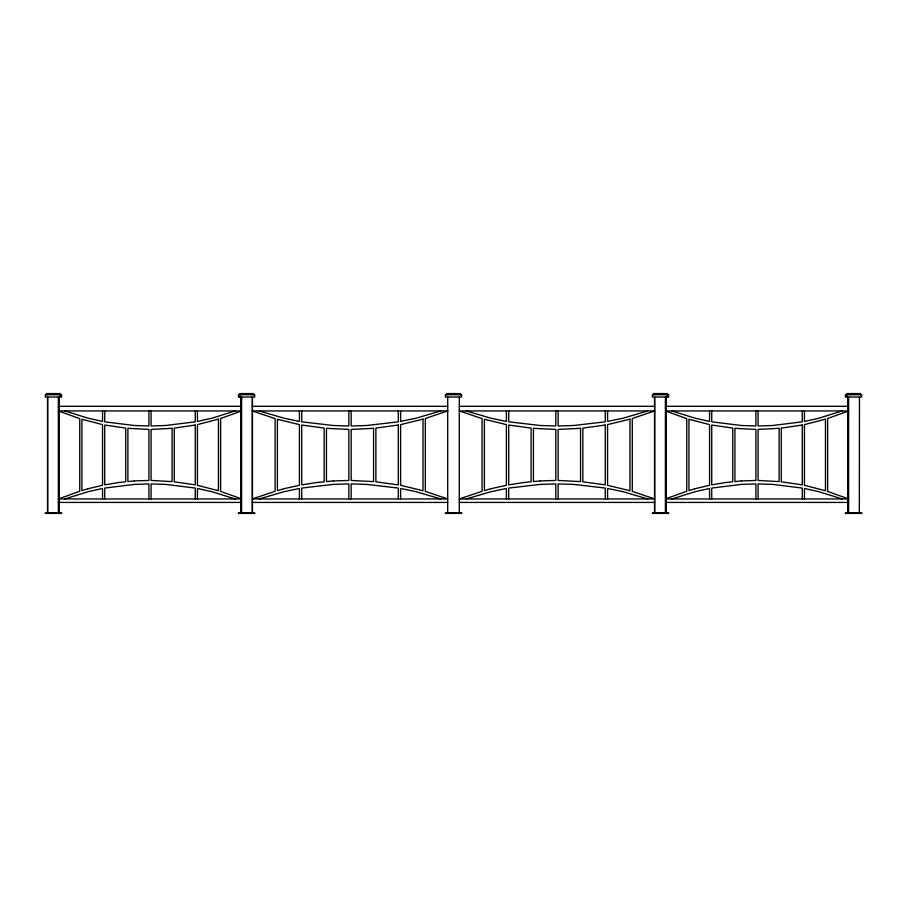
<?xml version="1.0" encoding="UTF-8"?>
<svg xmlns="http://www.w3.org/2000/svg" width="907" height="907" viewBox="0 0 907 907"><rect width="100%" height="100%" fill="white"/><g stroke="black" fill="none" stroke-linecap="round" stroke-linejoin="round"><path stroke-width="1.36" d="M240.378 411.415L220.616 418.49L220.616 491.401L240.378 498.476M666.622 498.476L686.758 491.288L686.758 418.615L666.622 411.415M235.106 410.95L211.773 418.24L197.431 421.426L197.431 410.95M64.873 498.952L88.206 491.662L102.548 488.476L102.548 498.952M842.127 410.95L818.794 418.24L804.452 421.426L804.452 410.95M671.894 498.952L695.227 491.662L709.569 488.476L709.569 498.952M440.779 410.95L415.905 418.24L400.611 421.426L400.611 410.95M259.243 498.952L284.129 491.662L299.423 488.476L299.423 498.952M647.757 410.95L622.871 418.24L607.577 421.426L607.577 410.95M466.221 498.952L491.095 491.662L506.389 488.476L506.389 498.952M253.472 393.581L253.472 394.738L253.552 393.581L239.584 393.581L239.584 394.738M58.377 406.313L240.196 406.313M252.316 406.313L447.707 406.313M459.293 406.313L654.684 406.313M666.804 406.313L848.623 406.313M240.31 410.95L58.377 410.95L79.748 418.615L79.748 491.288L58.377 498.952L240.31 498.952M666.69 410.95L848.623 410.95L827.626 418.49L827.626 491.401L848.623 498.952L666.69 498.952M58.377 502.421L240.196 502.421M252.316 502.421L447.707 502.421M459.293 502.421L654.684 502.421M666.804 502.421L848.623 502.421M466.221 410.95L491.095 418.24L506.389 421.426L506.389 410.95M647.757 498.952L622.871 491.662L607.577 488.476L607.577 498.952M259.243 410.95L284.129 418.24L299.423 421.426L299.423 410.95M440.779 498.952L415.905 491.662L400.611 488.476L400.611 498.952M671.894 410.95L695.227 418.24L709.569 421.426L709.569 410.95M842.127 498.952L818.794 491.662L804.452 488.476L804.452 498.952M64.873 410.95L88.206 418.24L102.548 421.426L102.548 410.95M235.106 498.952L211.773 491.662L197.431 488.476L197.431 498.952M860.562 394.738L860.494 393.581L846.594 393.581L846.594 394.738M859.473 397.051L859.337 512.84M848.623 397.051L848.623 512.84M847.75 397.051L847.75 512.84M847.535 393.581L847.535 394.738M846.446 394.738L846.446 397.051M846.446 512.84L846.446 513.419M802.276 410.95L802.276 421.823L772.583 425.508L758.093 425.961L758.093 410.95M802.276 498.952L802.276 488.068L772.583 484.383L758.093 483.93L758.093 498.952M755.916 410.95L755.916 425.961L741.427 425.508L711.734 421.823L711.734 410.95M755.916 498.952L755.916 483.93L741.427 484.383L711.734 488.068L711.734 498.952M667.563 394.738L667.563 397.051M667.563 512.84L667.563 513.419M667.416 394.738L667.416 393.581L653.448 393.581L653.528 394.738M666.475 393.581L666.475 394.738M666.26 397.051L666.26 512.84M665.398 397.051L665.398 512.84M654.684 397.051L654.684 512.84M654.537 397.051L654.537 512.84M605.264 410.95L605.264 421.823L573.598 425.508L558.145 425.961L558.145 410.95M605.264 498.952L605.264 488.068L573.598 484.383L558.145 483.93L558.145 498.952M555.832 410.95L555.832 425.961L540.368 425.508L508.702 421.823L508.702 410.95M555.832 498.952L555.832 483.93L540.368 484.383L508.702 488.068L508.702 498.952M460.45 394.738L460.45 393.581L446.55 393.581L446.55 394.738M459.293 397.051L459.293 512.84M447.707 397.051L447.707 512.84M398.298 410.95L398.298 421.823L366.632 425.508L351.168 425.961L351.168 410.95M398.298 498.952L398.298 488.068L366.632 484.383L351.168 483.93L351.168 498.952M348.855 410.95L348.855 425.961L333.402 425.508L301.736 421.823L301.736 410.95M348.855 498.952L348.855 483.93L333.402 484.383L301.736 488.068L301.736 498.952M252.463 397.051L252.463 512.84M252.316 397.051L252.316 512.84M241.602 397.051L241.602 512.84M240.74 397.051L240.74 512.84M240.525 393.581L240.525 394.738M239.437 394.738L239.437 397.051M239.437 512.84L239.437 513.419M195.266 410.95L195.266 421.823L165.573 425.508L151.084 425.961L151.084 410.95M195.266 498.952L195.266 488.068L165.573 484.383L151.084 483.93L151.084 498.952M148.907 410.95L148.907 425.961L134.417 425.508L104.724 421.823L104.724 410.95M148.907 498.952L148.907 483.93L134.417 484.383L104.724 488.068L104.724 498.952M60.554 397.051L60.406 393.581L46.438 393.581L46.506 394.738M60.554 512.84L60.554 513.419M59.465 393.581L59.465 394.738M59.25 397.051L59.25 512.84M58.377 397.051L58.377 512.84M47.663 397.051L47.663 512.84M47.527 397.051L47.527 512.84M447.707 410.95L425.326 418.49L425.326 491.401L447.707 498.952L252.316 498.952L275.104 491.288L275.104 418.615L252.316 410.95L447.707 410.95M654.684 410.95L632.292 418.49L632.292 491.401L654.684 498.952L459.293 498.952L482.07 491.288L482.07 418.615L459.293 410.95L654.684 410.95M218.44 419.159L197.431 424.612L197.431 485.29L218.44 490.732L218.44 419.159M88.115 488.703L81.913 490.619L81.913 419.283L102.548 424.612L102.548 485.29L88.115 488.703M825.461 419.159L804.452 424.612L804.452 485.29L825.461 490.732L825.461 419.159M695.125 488.703L688.935 490.619L688.935 419.283L709.569 424.612L709.569 485.29L695.125 488.703M423.013 419.159L400.611 424.612L400.611 485.29L423.013 490.732L423.013 419.159M284.027 488.703L277.417 490.619L277.417 419.283L299.423 424.612L299.423 485.29L284.027 488.703M629.98 419.159L607.577 424.612L607.577 485.29L629.98 490.732L629.98 419.159M490.993 488.703L484.395 490.619L484.395 419.283L506.389 424.612L506.389 485.29L490.993 488.703M195.266 425.032L174.257 428.093L174.257 481.81L195.266 484.871L195.266 425.032M118.806 482.501L104.724 484.871L104.724 425.032L125.733 428.093L125.733 481.81L118.806 482.501M802.276 425.032L781.267 428.093L781.267 481.81L802.276 484.871L802.276 425.032M725.827 482.501L711.734 484.871L711.734 425.032L732.743 428.093L732.743 481.81L725.827 482.501M398.298 425.032L375.895 428.093L375.895 481.81L398.298 484.871L398.298 425.032M605.264 425.032L582.861 428.093L582.861 481.81L605.264 484.871L605.264 425.032M316.758 482.501L301.736 484.871L301.736 425.032L324.139 428.093L324.139 481.81L316.758 482.501M523.736 482.501L508.702 484.871L508.702 425.032L531.105 428.093L531.105 481.81L523.736 482.501M172.081 428.308L151.084 429.442L151.084 480.461L172.081 481.594L172.081 428.308M134.372 480.937L127.898 481.594L127.898 428.308L148.907 429.442L148.907 480.461L134.372 480.937M779.102 428.308L758.093 429.442L758.093 480.461L779.102 481.594L779.102 428.308M741.382 480.937L734.919 481.594L734.919 428.308L755.916 429.442L755.916 480.461L741.382 480.937M373.571 428.308L351.168 429.442L351.168 480.461L373.571 481.594L373.571 428.308M580.548 428.308L558.145 429.442L558.145 480.461L580.548 481.594L580.548 428.308M333.357 480.937L326.452 481.594L326.452 428.308L348.855 429.442L348.855 480.461L333.357 480.937M540.323 480.937L533.429 481.594L533.429 428.308L555.832 429.442L555.832 480.461L540.323 480.937M61.563 394.738L45.35 394.738L45.35 397.051L61.563 397.051L61.563 394.738M254.64 394.738L238.428 394.738L238.428 397.051L254.64 397.051L254.64 394.738M461.606 394.738L445.394 394.738L445.394 397.051L461.606 397.051L461.606 394.738M668.572 394.738L652.36 394.738L652.36 397.051L668.572 397.051L668.572 394.738M861.65 394.738L845.437 394.738L845.437 397.051L861.65 397.051L861.65 394.738M61.563 512.84L45.35 512.84L45.35 513.419L61.563 513.419L61.563 512.84M254.64 512.84L238.428 512.84L238.428 513.419L254.64 513.419L254.64 512.84M461.606 512.84L445.394 512.84L445.394 513.419L461.606 513.419L461.606 512.84M668.572 512.84L652.36 512.84L652.36 513.419L668.572 513.419L668.572 512.84M861.65 512.84L845.437 512.84L845.437 513.419L861.65 513.419L861.65 512.84"/></g></svg>
